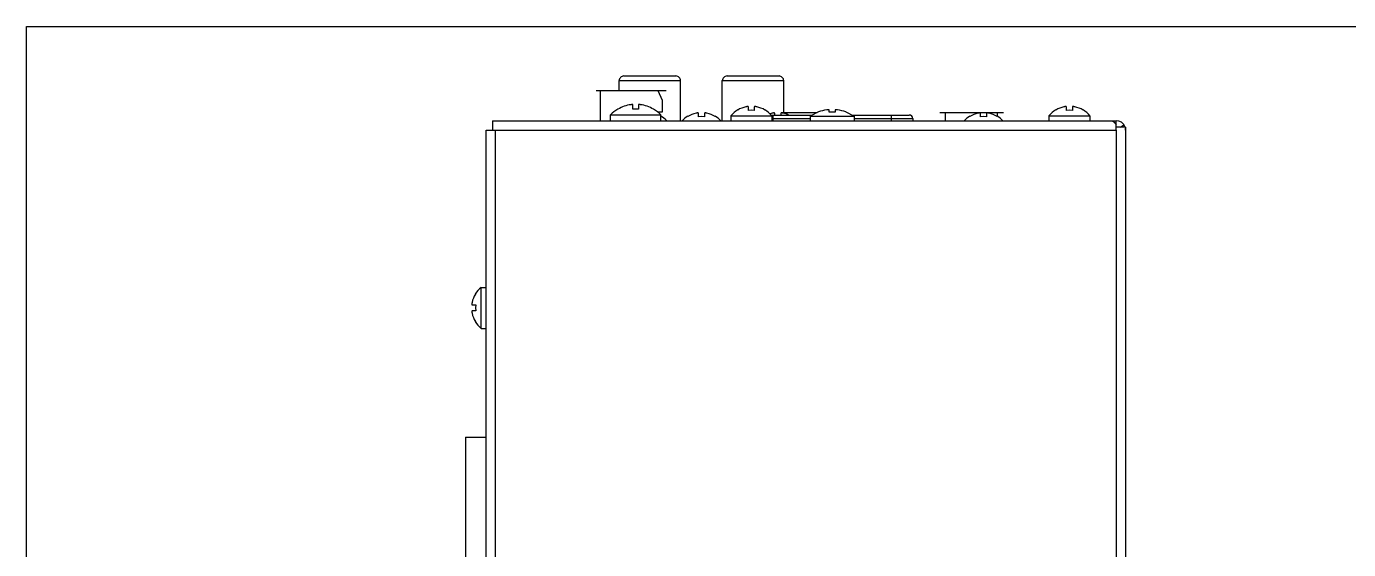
# Model space of a CAD drawing. Header units: inches. Extents: x 0 to 34, y 0 to 22.
# Drawn here: x 0 to 7.07, y 19.2 to 22 of the extents above; entities that cross this region are included whole.
import ezdxf

# ---------------------------------------------------------------- set-up
doc = ezdxf.new("R2010")
doc.units = ezdxf.units.IN
doc.header["$LTSCALE"] = 1.87
doc.header["$MEASUREMENT"] = 0
doc.layers.get('0').update_dxf_attribs({"linetype": 'CONTINUOUS'})
for name, color, linetype in [('02___PRT_ALL_AXES', 7, 'CONTINUOUS'), ('03___PRT_ALL_CURVES', 7, 'CONTINUOUS'), ('3_ALL_AXES', 7, 'CONTINUOUS'), ('7_ALL_FEATURES', 7, 'CONTINUOUS'), ('CURVE_METALCUTOU', 7, 'CONTINUOUS')]:
    doc.layers.add(name, color=color, linetype=linetype)

msp = doc.modelspace()

# ---------------------------------------------------------------- linework, layer by layer
at = {"color": 8}
for p, q in [((0, 0), (0, 22)), ((0, 22), (34, 22)), ((3.1683131483, 21.6583040908), (3.1683131483, 21.7103040908)), ((3.1683131483, 21.7103040908), (3.4963131483, 21.7103040908)), ((3.1933131509, 21.7353040908), (3.4713131458, 21.7353040908)), ((3.4963131483, 21.4963040908), (3.4963131483, 21.7103040908)), ((3.7193131483, 21.4963040908), (3.7193131483, 21.7103040908)), ((3.7193131483, 21.7103040908), (4.0473131483, 21.7103040908)), ((3.7443131509, 21.7353040908), (4.0223131458, 21.7353040908)), ((4.0473131483, 21.5359275893), (4.0473131483, 21.7103040908)), ((3.0683131483, 21.4963040908), (3.0683131483, 21.6583040908)), ((3.0683131483, 21.6583040908), (3.3743131483, 21.6583040908)), ((3.3743131483, 21.6583040908), (3.3973131483, 21.6053040908)), ((3.237853193, 21.5825847631), (3.2354686717, 21.5824704549)), ((3.2393962218, 21.5825684749), (3.237853193, 21.5825847631)), ((3.2401810945, 21.5824989413), (3.2393962218, 21.5825684749)), ((3.2409098192, 21.5823662061), (3.2401810945, 21.5824989413)), ((3.2413131483, 21.5820341976), (3.2409098192, 21.5823662061)), ((3.2413131483, 21.5579006723), (3.2413131483, 21.5820341976)), ((3.2717187343, 21.5823639571), (3.2713131483, 21.5820341976)), ((3.2713131483, 21.5820341976), (3.2713131483, 21.5579006723)), ((3.2724448271, 21.5825012228), (3.2717187343, 21.5823639571)), ((3.2732301663, 21.5825678474), (3.2724448271, 21.5825012228)), ((3.274773107, 21.5825849044), (3.2732301663, 21.5825678474)), ((3.2771576232, 21.5824704324), (3.274773107, 21.5825849044)), ((3.3973131483, 21.6053040908), (3.3973131483, 21.5423040908)), ((3.8015843763, 21.5532197093), (3.8015843763, 21.554875702)), ((3.8583813253, 21.5702796667), (3.8581819414, 21.5707857417)), ((3.8583813253, 21.5512669105), (3.8583813253, 21.5702796667)), ((3.8743131483, 21.5523470597), (3.8583813253, 21.5512669105)), ((3.8902449713, 21.5512669105), (3.8743131483, 21.5523470597)), ((3.8904443383, 21.5707857566), (3.8902449713, 21.5702796667)), ((3.8902449713, 21.5702796667), (3.8902449713, 21.5512669105)), ((3.9470419204, 21.554875702), (3.9470419204, 21.5532197093)), ((4.290381325299999, 21.5536515504), (4.2901794272, 21.5539792526)), ((4.290381325299999, 21.5419559301), (4.290381325299999, 21.5536515504)), ((4.3224468887, 21.5539792149), (4.3222449713, 21.5536515504)), ((4.3222449713, 21.5536515504), (4.3222449713, 21.5419559301)), ((5.5015843763, 21.5532197093), (5.5015843763, 21.554875702)), ((5.5583813253, 21.5702796667), (5.5581819414, 21.5707857417)), ((5.5583813253, 21.5512669105), (5.5583813253, 21.5702796667)), ((5.574313148300001, 21.5523470597), (5.5583813253, 21.5512669105)), ((5.5902449713, 21.5512669105), (5.574313148300001, 21.5523470597)), ((5.5904443383, 21.5707857566), (5.5902449713, 21.5702796667)), ((5.5902449713, 21.5702796667), (5.5902449713, 21.5512669105)), ((5.6470419204, 21.554875702), (5.6470419204, 21.5532197093)), ((2.4903131483, 21.4963040908), (2.4903131483, 21.4463040908)), ((2.4903131483, 21.4963040908), (5.824313148300001, 21.4963040908)), ((3.3973131483, 21.5423040908), (3.3743131483, 21.5423040908)), ((3.5350843763, 21.5192197093), (3.5350843763, 21.520875702)), ((3.5918813253, 21.5362796667), (3.5916819414, 21.5367857417)), ((3.5918813253, 21.5172669105), (3.5918813253, 21.5362796667)), ((3.6078131483, 21.5183470597), (3.5918813253, 21.5172669105)), ((3.6237449713, 21.5172669105), (3.6078131483, 21.5183470597)), ((3.6239443383, 21.5367857566), (3.6237449713, 21.5362796667)), ((3.6237449713, 21.5362796667), (3.6237449713, 21.5172669105)), ((3.6805419204, 21.520875702), (3.6805419204, 21.5192197093)), ((3.9796817004, 21.5267292877), (4.1989239596, 21.5267292877)), ((3.9838131483, 21.5073877996), (4.1882029121, 21.5073877996)), ((3.9913525184, 21.4963040908), (3.9913525184, 21.5267292877)), ((3.9993813253, 21.5362796667), (3.9991819414, 21.5367857417)), ((3.9993813253, 21.5267292877), (3.9993813253, 21.5362796667)), ((4.0314443383, 21.5367857566), (4.0312449713, 21.5362796667)), ((4.0312449713, 21.5362796667), (4.0312449713, 21.5267292877)), ((4.0650631483, 21.5304968911), (4.0650631483, 21.5408040908)), ((4.0650631483, 21.5408040908), (4.227023479100001, 21.5408040908)), ((4.2335843763, 21.5440903868), (4.1882029121, 21.5213592089)), ((4.1882029121, 21.5213592089), (4.1882029121, 21.4963040908)), ((4.1882029121, 21.5213592089), (4.4244233846, 21.5213592089)), ((4.2335843763, 21.5431056493), (4.2335843763, 21.5440903868)), ((4.379041920400001, 21.5440903868), (4.379041920400001, 21.5431056493)), ((4.379041920400001, 21.5440903868), (4.4244233846, 21.5213592089)), ((4.4137023371, 21.5267292877), (4.718321562, 21.5267292877)), ((4.4244233846, 21.5213592089), (4.4244233846, 21.4963040908)), ((4.4244233846, 21.5073877996), (4.7380036032, 21.5073877996)), ((4.6212737783, 21.5267292877), (4.6212737783, 21.4963040908)), ((4.7380036032, 21.5073877996), (4.7381970701, 21.4963040908)), ((4.9120631483, 21.4963040908), (4.9120631483, 21.5408040908)), ((4.9120631483, 21.5408040908), (5.1905631483, 21.5408040908)), ((5.0425843763, 21.5192197093), (5.0425843763, 21.520875702)), ((5.0993813253, 21.5362796667), (5.099181941399999, 21.5367857417)), ((5.0993813253, 21.5172669105), (5.0993813253, 21.5362796667)), ((5.115313148299999, 21.5183470597), (5.0993813253, 21.5172669105)), ((5.1312449713, 21.5172669105), (5.115313148299999, 21.5183470597)), ((5.1314443383, 21.5367857566), (5.1312449713, 21.5362796667)), ((5.1312449713, 21.5362796667), (5.1312449713, 21.5172669105)), ((5.1880419204, 21.520875702), (5.1880419204, 21.5192197093)), ((5.1905631483, 21.519218294), (5.1905631483, 21.5408040908)), ((5.824313148300001, 21.4463040908), (5.824313148300001, 21.4963040908)), ((2.4563131483, 8.7573040908), (2.4563131483, 21.4463040908)), ((2.4563131483, 21.4463040908), (2.5063131483, 21.4463040908)), ((2.5063131483, 8.7573040908), (2.5063131483, 21.4463040908)), ((2.5063131483, 21.4463040908), (5.824313148300001, 21.4463040908)), ((5.821006698300001, 21.4792597811), (5.824313148300001, 21.474392159)), ((5.874313148300001, 21.4623040908), (5.824313148300001, 21.4623040908)), ((5.824313148300001, 21.4463040908), (5.824313148300001, 8.7123040908)), ((5.847876159299999, 21.4623040908), (5.865678114500001, 21.474392159)), ((5.874313148300001, 21.4623040908), (5.874313148300001, 8.7123040908)), ((2.3977415372, 20.5690328628), (2.3993975298, 20.5690328628)), ((2.3818314826, 20.5124352808), (2.3823375724, 20.5122359138)), ((2.3823375724, 20.5122359138), (2.4013503286, 20.5122359138)), ((2.4013503286, 20.5122359138), (2.4002701795, 20.4963040908)), ((2.4002701795, 20.4963040908), (2.4013503286, 20.4803722678)), ((2.3823375724, 20.4803722678), (2.3818314975, 20.4801728839)), ((2.4013503286, 20.4803722678), (2.3823375724, 20.4803722678)), ((2.3993975298, 20.4235753188), (2.3977415372, 20.4235753188)), ((2.3463131483, 19.8053040908), (2.3463131483, 19.0553040908)), ((2.3463131483, 19.8053040908), (2.4563131483, 19.8053040908))]:
    msp.add_line(p, q, dxfattribs=at)
for centre, radius, start, end in [((3.1933131483, 21.7103040908), 0.025, 89.99999424129999, 180), ((3.4713131483, 21.7103040908), 0.025, 0, 90.00000575870001), ((3.7443131483, 21.7103040908), 0.025, 89.99999424129999, 180), ((4.022313148299999, 21.7103040908), 0.025, 0, 90.00000575870001), ((3.2563131483, 21.3959356698), 0.1877702374, 97.65116213690001, 120.393603911), ((3.2407606532, 21.5122413301), 0.0704291982, 94.7350739959, 97.7089800215), ((3.2397044608, 21.5243057197), 0.05831876480000001, 94.16515556909998, 94.6793791671), ((3.2728566738, 21.52342622), 0.05920065190000001, 85.32720681529999, 85.83376980850001), ((3.2718269497, 21.5118410544), 0.0708312454, 82.3034362389, 85.2604615075), ((3.2563131483, 21.3959356698), 0.1877702374, 59.60639608899999, 82.3488378631), ((3.8743131483, 21.4343125721), 0.1393857294, 101.9844048825, 121.4517677923), ((3.8568137599, 21.5168213625), 0.05504162059999999, 99.1656897815, 101.9996027623), ((3.8918150371, 21.5168341807), 0.0550285635, 78.0001688255, 80.8347542837), ((3.8743131483, 21.4343125721), 0.1393857294, 58.5482322077, 78.0155951175), ((4.3063131483, 21.3422253507), 0.2136407467, 97.78604215120001, 109.9028039352), ((4.2886896379, 21.4712064229), 0.08346123679999999, 95.92765837370001, 97.7946728011), ((4.3239385377, 21.4712214919), 0.0834460526, 82.2052021058, 84.0725562776), ((4.3063131483, 21.3422253507), 0.2136407467, 70.09719606480002, 82.21395784880002), ((5.574313148300001, 21.4343125721), 0.1393857294, 101.9844048825, 121.4517677923), ((5.5568137599, 21.5168213625), 0.05504162059999999, 99.1656897834, 101.9996027638), ((5.5918150371, 21.5168341807), 0.0550285635, 78.0001688255, 80.8347542837), ((5.574313148300001, 21.4343125721), 0.1393857294, 58.5482322077, 78.0155951175), ((3.3183131483, 21.4003125721), 0.1408012073, 42.6538816023, 58.7246614389), ((3.6078131483, 21.4003125721), 0.1393857294, 101.9844048825, 121.4517677923), ((3.5903137599, 21.4828213625), 0.05504162059999999, 99.1656897827, 101.9996027634), ((3.6253150371, 21.4828341807), 0.0550285635, 78.0001688254, 80.834754284), ((3.6078131483, 21.4003125721), 0.1393857294, 58.5482322077, 78.0155951175), ((4.0153131483, 21.4003125721), 0.1393857294, 101.9844048825, 106.9624513911), ((3.9978137599, 21.4828213625), 0.05504162059999999, 99.1656897827, 101.9996027634), ((4.0328150371, 21.4828341807), 0.0550285635, 78.0001688255, 80.8347542837), ((4.0153131483, 21.4003125721), 0.1393857294, 64.602627681, 78.0155951175), ((4.3063131483, 21.3422253507), 0.2003649854, 85.4393685563, 94.56063144370002), ((4.718321562, 21.5070442483), 0.0196850394, 1, 90), ((5.115313148299999, 21.4003125721), 0.1408012073, 121.1525384873, 137.3461183977), ((5.115313148299999, 21.4003125721), 0.1393857294, 101.9844048825, 121.4517677923), ((5.0978137599, 21.4828213625), 0.05504162059999999, 99.165689784, 101.9996027647), ((5.132815037099999, 21.4828341807), 0.0550285635, 78.0001688255, 80.8347542838), ((5.115313148299999, 21.4003125721), 0.1393857294, 58.5482322077, 78.0155951175), ((5.115313148299999, 21.4003125721), 0.1408012073, 42.6538816023, 58.84746151270001), ((5.7556292746, 21.4335411347), 0.0797547911, 38.34435562830001, 41.24097116780001), ((5.7427623339, 21.4233951996), 0.09614068869999999, 35.5259176667, 38.3294238427), ((5.824313148300001, 21.4463040908), 0.05, 22.7851303287, 90), ((5.824313148300001, 21.4463040908), 0.05, 0, 11.3925651643), ((2.5183046671, 20.4963040908), 0.1393857294, 148.5482322077, 168.0155951175), ((2.4357830584, 20.5138059795), 0.0550285635, 168.0001688256, 170.8347542838), ((2.4357958767, 20.4788047023), 0.0550416207, 189.1656897827, 191.9996027626), ((2.5183046671, 20.4963040908), 0.1393857294, 191.9844048825, 211.4517677923)]:
    msp.add_arc(centre, radius, start, end, dxfattribs=at)
for points, start_tangent, end_tangent in [([(3.8581819414, 21.5707857417), (3.8581767442, 21.5707916875), (3.8579201235, 21.5710109728), (3.8575585536, 21.5712040279), (3.8570871479, 21.5713697196), (3.8564982201, 21.5715059551), (3.8557830209, 21.5716092599), (3.8549404687, 21.5716746273), (3.8539818935, 21.5716976402), (3.8529197321, 21.5716760299), (3.8517787847, 21.5716097563), (3.8505729326, 21.5714999372), (3.8493173567, 21.5713483166), (3.8480461788, 21.5711601981)], (-0.6551970468437186, 0.7554580265026445), (-0.987295997848298, -0.1588918268279831)), ([(3.9005801179, 21.571160198), (3.9005557561, 21.5711641128), (3.8992391208, 21.5713576697), (3.8979659611, 21.5715091333), (3.8967475495, 21.571617121), (3.8955978256, 21.5716801693), (3.8945318137, 21.5716972548), (3.8935739774, 21.5716687103), (3.892737914, 21.571597262), (3.8920380048, 21.5714887273), (3.8914697775, 21.5713492956), (3.8910201507, 21.571182945), (3.890678547, 21.5709921027), (3.8904443383, 21.5707857566)], (-0.9872964400238241, 0.1588890792857822), (-0.655239126418357, -0.7554215294856961)), ([(4.2901794272, 21.5539792526), (4.290174285, 21.5539829794), (4.289917357699999, 21.5541237802), (4.2895625632, 21.5542460623), (4.289102048, 21.5543514268), (4.2885060661, 21.5544413061), (4.2877449244, 21.5545116994), (4.2868429928, 21.5545542736), (4.2858679821, 21.5545661055), (4.2848399416, 21.5545501056), (4.2837536555, 21.5545081417), (4.282600162300001, 21.5544402223), (4.2813641506, 21.5543444296), (4.280070371, 21.5542213974)], (-0.8077751973718122, 0.5894906534551078), (-0.9946784744984785, -0.1030278232778898)), ([(4.3325559257, 21.5542213974), (4.3325396085, 21.5542230858), (4.331222443500001, 21.5543478482), (4.3299750181, 21.554443692), (4.3287994095, 21.5545116825), (4.3276844937, 21.5545528018), (4.326626033399999, 21.5545662023), (4.3256267831, 21.5545493699), (4.3247251578, 21.5545003043), (4.3239942058, 21.5544254292), (4.3234370879, 21.5543345281), (4.3230085683, 21.5542301579), (4.3226774098, 21.5541099042), (4.3224468887, 21.5539792149)], (-0.9946786110998749, 0.1030265044560091), (-0.8061950140795789, -0.591649895861757)), ([(5.5581819414, 21.5707857417), (5.5581767442, 21.5707916875), (5.557920123500001, 21.5710109728), (5.5575585536, 21.5712040279), (5.5570871479, 21.5713697196), (5.5564982201, 21.5715059551), (5.555783020900001, 21.5716092599), (5.5549404687, 21.5716746273), (5.5539818935, 21.5716976402), (5.5529197321, 21.5716760299), (5.551778784700001, 21.5716097563), (5.5505729326, 21.5714999372), (5.5493173567, 21.5713483166), (5.5480461788, 21.5711601981)], (-0.6551970468437186, 0.7554580265026445), (-0.987295997848298, -0.1588918268279831)), ([(5.6005801179, 21.571160198), (5.6005557561, 21.5711641128), (5.5992391208, 21.5713576697), (5.5979659611, 21.5715091333), (5.596747549500001, 21.571617121), (5.5955978256, 21.5716801693), (5.5945318137, 21.5716972548), (5.5935739774, 21.5716687103), (5.592737914, 21.571597262), (5.5920380048, 21.5714887273), (5.5914697775, 21.5713492956), (5.5910201507, 21.571182945), (5.590678547, 21.5709921027), (5.5904443383, 21.5707857566)], (-0.9872964400238241, 0.1588890792857822), (-0.655239126418357, -0.7554215294856961)), ([(3.5916819414, 21.5367857417), (3.5916767442, 21.5367916875), (3.5914201235, 21.5370109728), (3.5910585536, 21.5372040279), (3.5905871479, 21.5373697196), (3.5899982201, 21.5375059551), (3.5892830209, 21.5376092599), (3.5884404687, 21.5376746273), (3.5874818935, 21.5376976402), (3.5864197321, 21.5376760299), (3.5852787847, 21.5376097563), (3.5840729326, 21.5374999372), (3.5828173567, 21.5373483166), (3.5815461788, 21.5371601981)], (-0.6551970468437186, 0.7554580265026445), (-0.987295997848298, -0.1588918268279831)), ([(3.6340801179, 21.537160198), (3.6340557561, 21.5371641128), (3.6327391208, 21.5373576697), (3.6314659611, 21.5375091333), (3.6302475495, 21.537617121), (3.6290978256, 21.5376801693), (3.6280318137, 21.5376972548), (3.6270739774, 21.5376687103), (3.626237914, 21.537597262), (3.6255380048, 21.5374887273), (3.6249697775, 21.5373492956), (3.6245201507, 21.537182945), (3.624178547, 21.5369921027), (3.6239443383, 21.5367857566)], (-0.9872964400238241, 0.1588890792857822), (-0.655239126418357, -0.7554215294856961)), ([(3.9991819414, 21.5367857417), (3.9991767442, 21.5367916875), (3.9989201235, 21.5370109728), (3.9985585536, 21.5372040279), (3.9980871479, 21.5373697196), (3.9974982201, 21.5375059551), (3.9967830209, 21.5376092599), (3.9959404687, 21.5376746273), (3.9949818935, 21.5376976402), (3.9939197321, 21.5376760299), (3.9927787847, 21.5376097563), (3.9915729326, 21.5374999372), (3.9903173567, 21.5373483166), (3.9890461788, 21.5371601981)], (-0.6551970468437186, 0.7554580265026445), (-0.987295997848298, -0.1588918268279831)), ([(4.041580117900001, 21.537160198), (4.0415557561, 21.5371641128), (4.0402391208, 21.5373576697), (4.0389659611, 21.5375091333), (4.0377475495, 21.537617121), (4.0365978256, 21.5376801693), (4.0355318137, 21.5376972548), (4.0345739774, 21.5376687103), (4.033737914, 21.537597262), (4.0330380048, 21.5374887273), (4.0324697775, 21.5373492956), (4.0320201507, 21.537182945), (4.031678547, 21.5369921027), (4.0314443383, 21.5367857566)], (-0.9872964400238241, 0.1588890792857822), (-0.655239126418357, -0.7554215294856961)), ([(5.099181941399999, 21.5367857417), (5.0991767442, 21.5367916875), (5.0989201235, 21.5370109728), (5.0985585536, 21.5372040279), (5.0980871479, 21.5373697196), (5.0974982201, 21.5375059551), (5.096783020899999, 21.5376092599), (5.0959404687, 21.5376746273), (5.0949818935, 21.5376976402), (5.0939197321, 21.5376760299), (5.0927787847, 21.5376097563), (5.0915729326, 21.5374999372), (5.0903173567, 21.5373483166), (5.0890461788, 21.5371601981)], (-0.6551970523321208, 0.7554580217426381), (-0.987295997848298, -0.1588918268279831)), ([(5.1415801179, 21.537160198), (5.1415557561, 21.5371641128), (5.1402391208, 21.5373576697), (5.1389659611, 21.5375091333), (5.1377475495, 21.537617121), (5.1365978256, 21.5376801693), (5.1355318137, 21.5376972548), (5.1345739774, 21.5376687103), (5.133737914, 21.537597262), (5.1330380048, 21.5374887273), (5.1324697775, 21.5373492956), (5.1320201507, 21.537182945), (5.131678547, 21.5369921027), (5.1314443383, 21.5367857566)], (-0.9872964400238241, 0.1588890792857822), (-0.655239126418357, -0.7554215294856961)), ([(5.7981804071, 21.4963040908), (5.8068931682, 21.4936931139), (5.8156003873, 21.4861176727)], (1, 0), (0.6597117266743107, -0.7515187540496908)), ([(2.3814570411, 20.5225710603), (2.3814531264, 20.5225466985), (2.3812595695, 20.5212300633), (2.3811081059, 20.5199569036), (2.3810001182, 20.518738492), (2.3809370698, 20.5175887681), (2.3809199844, 20.5165227562), (2.3809485288, 20.5155649199), (2.3810199771, 20.5147288565), (2.3811285119, 20.5140289473), (2.3812679435, 20.51346072), (2.3814342941, 20.5130110932), (2.3816251365, 20.5126694895), (2.3818314826, 20.5124352808)], (-0.1588890792857822, -0.9872964400238241), (0.7554215294856961, -0.655239126418357)), ([(2.3818314975, 20.4801728839), (2.3818255517, 20.4801676867), (2.3816062663, 20.479911066), (2.3814132112, 20.4795494961), (2.3812475196, 20.4790780903), (2.381111284, 20.4784891626), (2.3810079793, 20.4777739633), (2.3809426118, 20.4769314112), (2.380919599, 20.4759728359), (2.3809412093, 20.4749106745), (2.3810074829, 20.4737697272), (2.381117302, 20.4725638751), (2.3812689226, 20.4713082992), (2.3814570411, 20.4700371213)], (-0.7554580265026445, -0.6551970468437186), (0.1588918268279831, -0.987295997848298))]:
    msp.add_spline(points, degree=3, dxfattribs=dict(at, start_tangent=start_tangent, end_tangent=end_tangent))
at = {"layer": '02___PRT_ALL_AXES', "color": 8}
for p, q in [((3.7648131483, 21.5228265822), (3.7648131483, 21.4963040908)), ((3.7648131483, 21.5228265822), (3.9838131483, 21.5228265822)), ((3.9838131483, 21.5228265822), (3.9838131483, 21.4963040908)), ((5.4648131483, 21.5228265822), (5.4648131483, 21.4963040908)), ((5.4648131483, 21.5228265822), (5.683813148300001, 21.5228265822)), ((5.683813148300001, 21.5228265822), (5.683813148300001, 21.4963040908)), ((2.429790657, 20.3868040908), (2.429790657, 20.6058040908)), ((2.429790657, 20.6058040908), (2.4563131483, 20.6058040908)), ((2.429790657, 20.3868040908), (2.4563131483, 20.3868040908))]:
    msp.add_line(p, q, dxfattribs=at)
for centre, start, end in [((3.8743131483, 21.4343125721), 121.1525384873, 141.0497579342), ((3.8743131483, 21.4343125721), 38.9502420658, 58.84746151270001), ((5.574313148300001, 21.4343125721), 121.1525384873, 141.0497579342), ((5.574313148300001, 21.4343125721), 38.9502420658, 58.84746151270001), ((3.6078131483, 21.4003125721), 121.1525384873, 137.3461183977), ((3.6078131483, 21.4003125721), 42.6538816023, 58.84746151270001), ((2.5183046671, 20.4963040908), 128.9502420658, 148.8474615127), ((2.5183046671, 20.4963040908), 211.1525384873, 231.0497579342)]:
    msp.add_arc(centre, 0.1408012073, start, end, dxfattribs=at)
at = {"layer": '03___PRT_ALL_CURVES', "color": 8}
msp.add_line((3.0443131483, 21.6583040908), (3.4193131483, 21.6583040908), dxfattribs=at)
at = {"layer": '3_ALL_AXES', "color": 8}
for p, q in [((3.1213131483, 21.4963040908), (3.1213131483, 21.5273040908)), ((3.1213131483, 21.5273040908), (3.3913131483, 21.5273040908)), ((3.3913131483, 21.4963040908), (3.3913131483, 21.5273040908))]:
    msp.add_line(p, q, dxfattribs=at)
for start, end in [(120.3335958144, 135.7811033125), (44.2188966875, 59.66640418560001)]:
    msp.add_arc((3.2563131483, 21.3959356698), 0.1883684211, start, end, dxfattribs=at)
at = {"layer": '7_ALL_FEATURES', "color": 8}
for p, q in [((3.1613131483, 21.5579006723), (3.1613131483, 21.5585933353)), ((3.2563131483, 21.5585937838), (3.2413131483, 21.5579006723)), ((3.2713131483, 21.5579006723), (3.2563131483, 21.5585937838)), ((3.3513131483, 21.5585933353), (3.3513131483, 21.5579006723))]:
    msp.add_line(p, q, dxfattribs=at)
at = {"layer": 'CURVE_METALCUTOU', "color": 8}
for p, q in [((4.0343131483, 21.5408040908), (4.227023479100001, 21.5408040908)), ((4.881313148299999, 21.5408040908), (5.2213131483, 21.5408040908))]:
    msp.add_line(p, q, dxfattribs=at)

doc.saveas('drawing.dxf')
